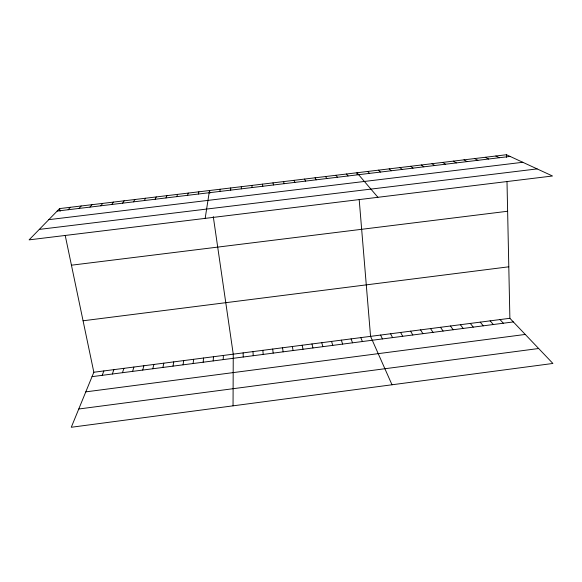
<?xml version="1.0" encoding="UTF-8"?>
<svg xmlns="http://www.w3.org/2000/svg" width="582" height="582" viewBox="0 0 582 582"><rect width="100%" height="100%" fill="white"/><g stroke="black" fill="none" stroke-linecap="round" stroke-linejoin="round"><path stroke-width="0.87" d="M233.047 405.829L233.251 354.162L213.274 216.577M230.654 190.139L230.705 187.971M223.219 359.611L223.364 355.442M213.194 360.913L213.463 356.73M219.909 191.434L220.105 189.245M203.162 362.215L203.555 358.01M193.115 363.517L193.639 359.298M183.054 364.827L183.701 360.585M205.17 218.381L209.491 190.525L209.869 193.151M172.985 366.129L173.763 361.873M162.909 367.438L163.811 363.168M198.375 194.032L198.862 191.805M152.811 368.755L153.844 364.456M142.714 370.065L143.87 365.751M187.593 195.334L188.226 193.086M132.601 371.381L133.889 367.046M122.475 372.691L123.893 368.341M176.79 196.636L177.575 194.373M112.341 374.008L113.89 369.643M102.192 375.325L103.872 370.938M165.986 197.945L166.91 195.654M65.228 235.514L93.84 372.24L71.273 427.268L552.9 363.459L509.883 318.296L507.002 181.606M155.161 199.248L156.238 196.942M144.321 200.557L145.551 198.229M133.474 201.867L134.849 199.524M122.613 203.176L124.133 200.812M111.744 204.486L113.41 202.107M100.853 205.802L102.672 203.402M89.955 207.112L91.92 204.697M79.043 208.429L81.16 205.992M68.116 209.753L70.378 207.294M59.59 208.589L29.1 239.864L552.493 175.997L506.435 154.732L59.59 208.589L60.142 211.215M85.794 391.868L525.262 334.439M78.759 409.008L538.663 348.509M93.84 372.24L509.883 318.296M92.036 376.649L513.346 321.926M83.073 320.784L508.799 266.803M71.441 265.203L507.628 211.251M57.174 211.07L510.101 156.427M48.801 219.661L522.782 162.283M39.3 229.403L537.128 168.904M495.842 156.012L499.363 157.722M485.235 157.293L488.618 159.017M474.614 158.573L477.858 160.319M463.985 159.854L467.084 161.614M453.342 161.134L456.295 162.916M442.684 162.422L445.492 164.219M432.011 163.702L434.681 165.528M421.324 164.99L423.856 166.83M410.63 166.285L413.016 168.14M399.921 167.572L402.169 169.449M389.205 168.867L391.3 170.759M378.467 170.155L380.424 172.068M367.722 171.457L369.534 173.385M500.003 319.576L503.343 323.228M490.117 320.857L493.325 324.523M377.907 197.298L356.962 172.752L357.108 174.498M480.208 322.144L483.3 325.825M470.3 323.432L473.268 327.128M346.508 174.011L348.029 175.982M460.377 324.712L463.214 328.437M450.439 326L453.16 329.739M336.04 175.269L337.422 177.255M440.494 327.295L443.091 331.049M430.534 328.583L433.008 332.358M420.568 329.878L422.918 333.668M325.564 176.535L326.8 178.543M410.586 331.173L412.813 334.985M400.598 332.468L402.693 336.294M315.073 177.801L316.172 179.823M390.595 333.762L392.566 337.611M380.584 335.057L382.432 338.928M304.568 179.067L305.521 181.111M391.999 384.775L370.559 336.36L359.196 199.641M360.818 337.625L362.419 341.525M294.055 180.333L294.863 182.392M351.07 338.884L352.547 342.813M341.314 340.15L342.667 344.093M283.529 181.599L284.191 183.679M331.544 341.423L332.773 345.381M321.759 342.689L322.865 346.668M272.987 182.872L273.511 184.967M311.967 343.955L312.949 347.956M302.167 345.228L303.026 349.244M292.353 346.501L293.088 350.531M262.431 184.145L262.817 186.262M282.525 347.774L283.136 351.826M272.696 349.047L273.176 353.121M251.868 185.418L252.108 187.55M262.846 350.328L263.21 354.416M252.995 351.601L253.228 355.711M241.29 186.691L241.385 188.844M243.131 352.881L243.24 357.006M506.435 154.732L506.493 157.351"/></g></svg>
